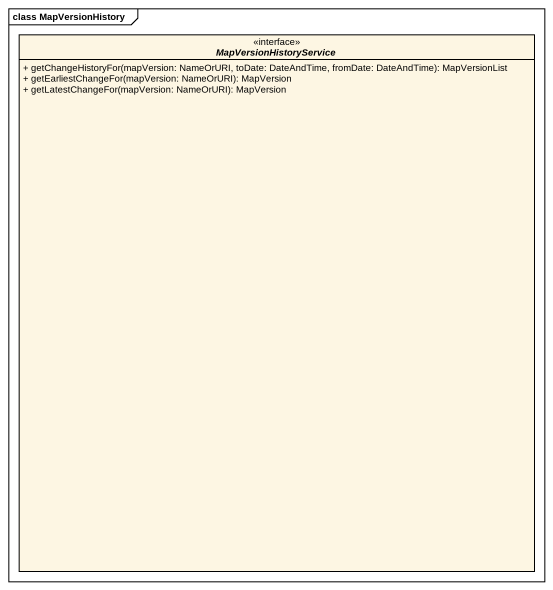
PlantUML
@startuml
mainframe class MapVersionHistory
hide circle
hide empty members
skinparam classAttributeIconSize 0
interface MapVersionHistoryService <<interface>> {
  + getChangeHistoryFor(mapVersion: NameOrURI, toDate: DateAndTime, fromDate: DateAndTime): MapVersionList
  + getEarliestChangeFor(mapVersion: NameOrURI): MapVersion
  + getLatestChangeFor(mapVersion: NameOrURI): MapVersion
}
@enduml
